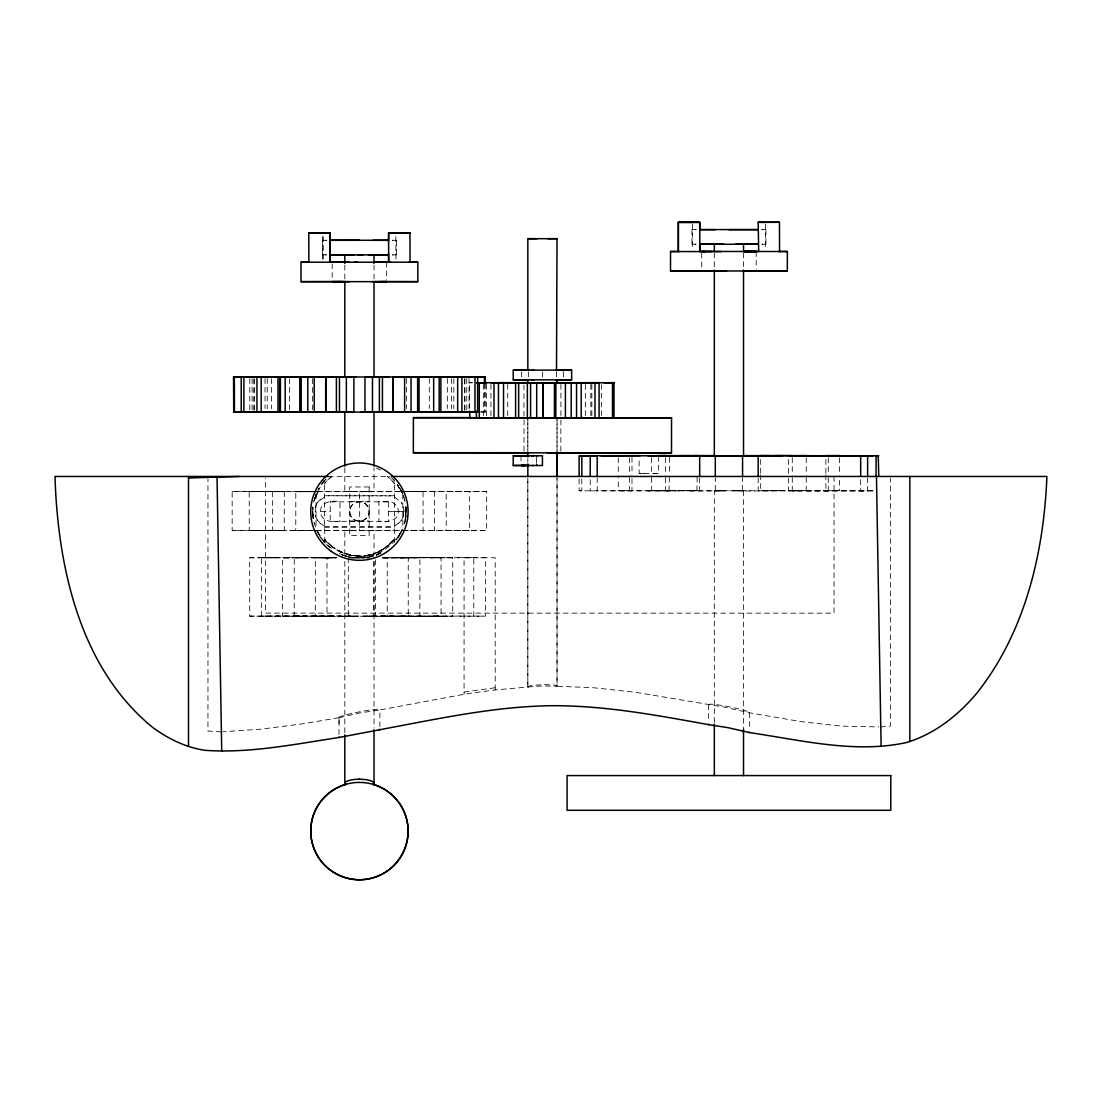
<?xml version="1.0" encoding="UTF-8"?>
<svg xmlns="http://www.w3.org/2000/svg" width="1102" height="1102" viewBox="0 0 1102 1102"><rect width="100%" height="100%" fill="white"/><g stroke="black" fill="none" stroke-linecap="round" stroke-linejoin="round"><path stroke-width="0.75" stroke-dasharray="5 3.75" d="M253.97 410.495L253.97 378.358M338.975 734.442L339.085 717.691L338.975 723.711M379.859 726.741L379.859 709.936L466.008 693.929L495.211 689.935L527.83 687.056L527.83 477.662L527.83 687.056M382.917 557.736L387.201 557.75L387.243 616.156M464.879 410.495L464.879 378.358M524.001 451.145L524.042 417.768M523.932 416.184L523.932 384.336M527.996 687.028L542.432 685.926L557.033 686.229L557.033 477.937L557.033 686.229L593.386 687.717L635.882 692.332L724.152 707.085L749.374 712.774L801.402 721.686L841.336 726.108L878.859 726.948M560.849 451.186L560.89 419.476M621.556 490.776L631.983 490.721L631.983 474.783M658.431 456.366L658.417 473.405L639.119 473.392L639.132 458.06M668.969 490.831L669.424 474.907M696.919 490.721L697.208 474.783M760.669 473.199L760.669 457.261M788.453 473.309L788.453 457.385M825.894 473.199L825.894 457.261M312.748 513.711L313.051 505.68M320.489 511.466C320.448 501.603 332.597 500.184 339.953 501.713L339.953 521.301C332.597 522.692 320.448 521.329 320.489 511.466L330.214 511.466M405.798 517.045L405.922 506.768A47.496 46.201 -25.7 0 1 404.048 523.684M403.525 516.011L403.525 506.81M315.324 506.81L315.324 516.011M405.013 521.535L404.462 523.753M404.448 523.602L405.068 521.081M404.558 523.188L406.142 511.314L405.701 506.768M313.602 502.278L315.806 494.977L314.029 500.776M314.166 500.818L318.96 488.53M315.296 497.705L318.685 488.544M315.42 495.652L315.819 494.591M315.558 497.705L320.131 487.139M401.679 531.26L402.161 530.227A46.725 46.725 0 0 1 398.525 537.087L401.927 530.503M315.324 506.906L317.307 502.65L324.374 496.919M401.541 520.172L403.525 515.915M400.095 534.318L400.646 533.313M398.924 536.288L399.53 535.31M397.175 537.914L402.602 529.194M397.643 538.203L398.304 537.253M324.374 480.568L320.586 485.886L324.374 480.486L324.746 542.79L324.071 541.909M396.279 540.049L396.982 539.126M323.74 481.216L324.374 480.458L321.44 484.122L326.013 479.012L323.726 481.574M391.968 542.115L394.461 539.236A44.783 44.783 0 0 1 325.765 540.889L324.456 539.333L325.062 540.063M317.307 502.746L320.406 499.358M401.541 520.075L398.428 523.56L394.461 525.902L398.428 523.464M383.344 549.195L394.461 539.222L386.279 547.184M377.573 552.295L389.24 544.774M383.11 549.361L374.157 553.631M378.881 551.675C368.771 556.4 357.034 557.488 346.345 554.196M378.675 553.907L379.887 553.328L374.969 555.394M376.622 554.967L378.647 554.058M376.209 554.94L377.449 554.444M371.167 556.551L373.702 555.821L362.82 557.901M339.223 717.664L359.417 713.035L379.859 709.936M371.691 554.43L364.335 555.863M369.266 555.036C358.825 557.24 347.722 555.904 338.273 550.848M363.371 557.887L369.873 556.868M368.591 557.144L362.048 557.915L364.679 557.764M338.975 717.719L301.121 724.055L260.954 729.166L222.838 731.742M464.066 692.07L495.211 687.731M367.916 557.268C359.004 558.7 349.761 557.915 341.386 554.444L343.521 555.27M825.894 474.783L825.894 490.721L839.614 490.652L839.614 477.51M430.662 557.805L441.062 557.75L441.062 616.156L440.235 616.17M387.408 557.805L452.729 557.75L452.729 616.156L451.365 616.183M279.164 616.225L261.394 616.156L261.367 557.736L276.574 557.667M303.642 616.197L294.206 616.142L294.248 557.736L302.127 557.695M261.367 616.142L273.144 616.073M294.206 616.142L306.177 616.087M407.024 557.764L408.236 557.75L408.236 616.156L401.596 616.197M326.771 616.183L315.324 616.142L315.337 557.736L336.055 557.708L334.512 557.791M315.31 616.142L321.963 616.114M880.553 726.989L890.375 726.135L890.375 478.158M314.29 616.211L249.713 616.142L249.699 557.736L290.887 557.64M249.699 616.142L297.967 616.087M284.123 616.17L282.608 616.156L282.608 557.736L309.938 557.681M282.608 616.156L283.242 616.128M331.688 616.114L327.005 616.142L326.977 557.736L333.465 557.708M418.856 616.17L419.89 616.156L419.903 557.75L408.594 557.708M326.977 616.142L327.693 616.142M440.993 557.75L429.766 557.695M322.583 254.879L326.564 254.865L322.431 254.893L322.431 240.291L326.564 240.264M692.097 244.217L696.078 244.203L691.946 244.217L691.946 229.615L696.078 229.602M396.417 254.893L392.284 254.865L396.417 254.893L396.417 240.291L392.284 240.305M765.931 244.217L761.799 244.203L765.931 244.217L765.931 229.615L761.799 229.643M344.816 467.84L344.816 491.547L356.759 491.575M368.619 491.561L374.019 491.547L374.019 467.84M714.33 722.389L714.33 490.803L718.352 490.9M715.308 490.9L716.823 490.9M742.569 490.9L734.304 490.776L743.533 490.803L743.533 729.248M344.816 554.526L344.816 530.489L354.045 530.503M232.164 491.547L284.275 491.616L232.164 491.547L232.164 530.489L374.019 530.489L374.019 554.526M365.644 616.128L375.575 616.156L375.603 557.75M742.569 476.574L742.569 491.01L836.886 490.652M788.453 478.089L788.453 490.831L790.079 490.817M480.734 411.969L484.646 411.969M806.237 477.483L806.237 490.624L760.518 490.707L773.452 490.734M639.146 473.392L646.516 473.392M469.631 530.406L249.217 530.572L249.217 491.464L312.665 491.437M400.687 491.409L359.417 491.423L359.417 530.668L486.671 530.489L486.671 491.547L402.809 491.451M386.774 616.156L372.931 616.128M221.185 731.852L207.961 731.081L207.961 478.915M418.264 557.777L409.131 557.805M406.473 557.777L397.67 557.791M386.168 616.17L374.859 616.197M418.264 616.183L387.408 616.211M438.844 616.183L431.571 616.211M450.553 616.183L415.495 616.238M668.528 490.845L579.115 490.817L579.115 477.676M696.478 490.721L678.901 490.734M867.632 477.745L867.632 490.886L863.472 490.9L860.676 490.9L860.676 477.758M372.999 530.489L370.754 530.503M385.975 557.764L382.78 557.777M348.301 557.736L348.301 616.142L349.045 616.142M367.861 616.183L374.115 616.17M657.949 473.405L651.006 473.405M600.907 490.803L782.516 490.721M778.852 490.624L785.96 490.624M312.665 491.657L295.791 491.699L316.426 491.699M316.04 491.451L359.417 491.368M406.183 491.437L423.044 491.396L423.044 530.641M714.399 490.803L720.35 490.886M348.08 491.533L352.709 491.533M359.417 491.726L402.809 491.657M316.04 530.599L295.791 530.641L295.791 491.396M402.809 530.379L423.044 530.337M349.1 530.475L356.759 530.461M284.881 557.626L301.369 557.626M302.554 557.667L321.357 557.667M349.954 557.722L353.48 557.722M367.861 557.777L368.991 557.777L365.644 557.722M276.037 616.046L341.014 616.101M348.301 616.142L353.48 616.128M330.999 616.101L333.562 616.101M348.811 616.142L350.56 616.142M395.136 616.225L396.279 616.225M408.112 616.252L427.838 616.252M469.48 382.738L472.469 382.738L469.48 382.752L469.48 409.393M480.734 411.941L485.293 411.928L484.274 411.914M328.3 476.463L390.315 476.463M651.64 477.483L651.64 490.624L665.594 490.61L665.594 477.469M806.265 490.817L874.602 490.845M720.942 490.776L736.398 490.886M797.145 490.817L867.632 490.886M689.687 490.955L715.308 491.01L715.308 477.552M719.73 490.776L726.452 490.886M788.453 490.831L831.514 490.9M402.409 491.409L423.044 491.396M318.147 491.699L367.407 491.561M249.217 491.644L316.04 491.657M394.461 495.748L324.374 495.748L394.461 495.941M349.692 501.534L369.156 501.534M388.62 501.713L378.895 501.713L378.895 521.301C386.237 522.692 398.387 521.329 398.359 511.466C398.442 506.259 393.827 501.644 388.62 501.727L388.62 521.329L330.214 521.329L330.214 501.713M330.214 501.851L388.62 501.851M394.461 511.356L404.2 511.356L401.541 502.65M388.62 511.466L404.2 511.466M349.692 520.998L369.156 520.998M324.374 526.894L394.461 526.921M324.374 527.045L394.461 527.087M469.631 491.644L446.186 491.547L446.186 530.489L486.671 530.489M294.744 557.612L336.289 557.681M332.611 557.64L336.606 557.653M349.651 557.681L369.514 557.667M382.311 557.832L414.82 557.86M323.974 557.86L336.868 557.832M349.32 557.846L369.666 557.887M382.973 557.874L407.506 557.86M313.023 557.874L326.247 557.887M294.744 616.018L311.081 616.018M313.285 616.059L316.274 616.059M310.13 616.004L397.905 615.99M342.818 616.225L414.82 616.266M456.338 616.073L485.486 616.156L485.486 557.75L382.683 557.695M313.023 616.28L358.302 616.293M651.64 490.624L695.445 490.707M740.268 490.789L741.15 490.789M806.237 490.624L788.894 490.831M716.713 490.803L723.559 490.817M792.352 490.845L796.691 490.845M873.073 490.817L825.894 490.721M648.169 490.9L680.554 490.941M364.79 491.533L374.019 491.547M486.671 491.547L406.183 491.657M284.275 491.492L284.275 530.544L249.217 530.406L272.649 530.489L272.649 491.547L249.217 491.464M232.164 530.489L284.275 530.544M398.442 557.64L403.842 557.64M407.974 557.612L438.844 557.612M327.721 557.819L331.385 557.819M283.503 557.846L336.027 557.764M397.615 557.708L408.222 557.75M288.779 557.832L249.755 557.75M301.342 557.805L282.608 557.736M308.56 557.791L294.289 557.736M323.768 557.777L316.977 557.75M332.57 557.764L328.327 557.75M380.906 616.101L485.486 616.156M294.565 616.266L344.375 616.183M391.086 616.114L419.903 616.156M420.234 616.087L440.896 616.156M433.141 616.087L452.674 616.156M334.664 616.17L328.327 616.156M295.226 616.197L284.495 616.17M761.799 229.602L765.931 229.615M696.078 229.643L692.097 229.629M392.284 240.264L396.417 240.291M326.564 240.305L322.431 240.291M741.908 490.789L743.478 490.803M667.123 490.817L669.437 490.831M346.455 491.561L344.885 491.547M446.186 530.489L469.631 530.572L469.631 491.464M346.455 530.503L344.885 530.489M439.009 557.681L452.674 557.75M457.674 557.667L473.805 557.75L473.805 616.156M275.596 557.805L261.436 557.75M401.238 616.128L408.167 616.156M316.481 557.75L315.351 557.736M580.079 490.831L581.815 490.845L581.815 477.703M418.953 557.736L419.903 557.75M631.983 490.721L618.263 490.652L618.263 477.51M355.905 557.929L350.16 557.13L357.875 557.901M336.661 549.912L350.133 555.174L359.417 556.138M347.915 556.62L345.697 556M331.068 546.027L340.945 552.143M340.683 552.033L342.212 552.708M339.292 553.507L340.325 553.989M376.65 468.185L380.562 470.031M394.461 496.919L401.541 502.746M320.406 523.464L324.374 525.902M329.016 544.223L334.553 548.617M331.84 546.633L324.374 539.236L327.845 543.134L326.495 541.716A48.502 46.38 -55.5 0 1 324.36 539.264L332.666 547.253M327.625 545.394L331.358 548.41M326.385 544.388L329.884 547.253M391.362 477.497L394.461 480.568L394.461 542.377M393.359 479.356L393.979 480.017L393.262 479.136M317.307 520.075L320.406 523.56M323.754 541.564L324.374 542.28L316.315 529.428M323.341 540.655L325.365 543.134M321.329 538.341L324.374 542.294M397.312 484.508L402.326 493.007L399.062 487.056M320.875 537.804L321.426 538.575M320.641 537.418L321.288 538.355M397.629 484.453L398.277 485.403M397.175 484.811L402.602 493.503M319.346 535.393L319.842 536.206M318.395 533.74L318.864 534.58M318.299 533.547L318.85 534.539M317.128 530.916L318.712 533.919L317.114 530.944M320.31 536.908L316.701 529.938A46.725 46.725 0 0 0 317.913 532.776M317.514 532.046L316.701 530.31M315.324 515.915L317.307 520.172M316.784 530.475L317.266 531.508M401.665 491.382L402.147 492.429M314.098 522.21L315.503 526.963M314.139 522.885L314.442 523.987M404.751 500.019L405.013 501.121M313.216 518.339L312.748 513.725M312.692 511.356L313.478 519.841M405.288 507.03L405.343 516.631M839.614 457.798L839.614 475.32M834.049 476.463L834.049 613.153L265.417 613.125L265.417 477.951M828.291 457.785L828.291 475.306M828.291 477.497L828.291 490.638M806.237 457.771L806.237 475.293M792.269 457.757L792.269 475.279M792.269 477.469L792.269 490.61M765.367 224.092L765.449 249.727M760.669 474.783L760.669 490.721M758.19 477.869L758.19 491.01M756.192 251.518L756.192 269.37M749.374 712.774L749.374 729.276M743.533 252.826L743.533 268.296M714.33 252.826L714.33 268.296M708.49 704.825L708.49 721.342M701.685 253.143L701.685 269.37M699.674 477.869L699.674 491.01M692.414 224.092L692.497 249.727M669.424 457.385L669.424 473.309M665.594 457.757L665.594 475.279M651.64 457.771L651.64 475.293M631.983 457.261L631.983 473.199M629.586 457.785L629.586 475.306M629.586 477.497L629.586 490.638M618.263 457.798L618.263 475.32M601.554 384.405L601.554 416.129M597.201 477.758L597.201 490.9L590.231 490.886L590.231 477.745M591.857 384.364L591.857 416.17M590.824 384.391L590.824 416.088M585.382 384.46L585.382 416.157M563.494 371.911L563.494 377.394M560.932 384.336L560.932 416.198M556.51 371.911L556.496 377.394M542.432 371.939L542.432 377.421M536.591 458.17L536.591 463.088M528.354 371.911L528.354 377.394M527.83 458.776L527.83 462.206M521.37 371.911L521.37 377.394M521.012 457.371L521.012 460.622M507.705 384.364L507.705 416.046M495.211 689.935L495.211 557.75L464.066 557.75L464.066 694.232M490.941 384.419L490.941 416.088M486.533 384.378L486.533 416.101M485.293 383.592L485.293 411.969M484.384 383.551L484.384 411.983M483.516 384.405L483.516 417.741M469.053 378.565L469.053 408.622M466.752 378.537L466.752 410.316M464.672 378.565L464.672 410.275M453.804 378.633L453.804 408.677M451.586 378.496L451.586 408.69M447.343 378.496L447.343 408.525M434.56 491.492L434.56 530.544M429.284 378.468L429.284 408.498M406.459 378.441L406.459 408.484M402.809 494.082L402.809 525.723M395.852 236.586L395.935 260.403M386.678 262.18L386.678 280.032M374.019 265.196L374.019 278.944M374.019 561.4L374.019 727.967M373.895 561.386L373.895 616.156M344.816 265.196L344.816 278.944M344.816 561.4L344.816 733.119M332.17 263.805L332.17 280.032M322.982 236.668L322.982 260.403M322.9 236.586L322.9 260.32M316.04 493.875L316.04 528.161M312.389 378.702L312.389 409.627M289.564 378.689L289.564 409.655M271.491 378.647L271.491 408.69M267.249 378.496L267.249 408.69M265.045 378.509L265.045 408.539M254.163 378.578L254.163 410.288M252.096 378.537L252.096 410.316M249.796 378.565L249.796 410.288M405.935 506.837A46.725 46.725 0 0 1 404.737 522.734M380.879 552.832A46.725 46.725 0 0 1 363.619 557.86M355.216 557.86A46.725 46.725 0 0 1 342.226 554.761M313.23 518.395A46.725 46.725 0 0 1 312.913 506.837M405.922 506.989A46.725 46.725 0 0 1 405.371 520.02M380.879 553.025A46.725 46.725 0 0 1 364.266 557.984M353.783 557.901A46.725 46.725 0 0 1 342.226 554.967M313.23 518.587A46.725 46.725 0 0 1 312.913 506.989M400.067 488.475A46.725 46.725 0 0 1 401.266 490.721M403.249 495.335A46.725 46.725 0 0 1 404.048 497.663M339.54 717.609A20.635 1.612 -10.9 0 1 359.431 711.837A20.635 1.612 -10.9 0 1 379.267 710.032M709.096 704.936A20.662 1.708 11.1 0 1 728.877 706.726A20.662 1.708 11.1 0 1 748.947 712.677M359.459 555.477A47.248 44.397 -29.7 0 1 328.038 542.942M395.274 539.828A43.061 41.931 -26.4 0 1 359.39 556.827M400.494 489.164A47.496 46.201 -25.7 0 1 404.93 501.162M401.748 529.883A47.496 46.201 -25.7 0 1 395.797 539.636M528.244 687.028A14.588 1.488 -1.6 0 1 542.432 684.797A14.588 1.488 -1.6 0 1 556.606 686.229M527.83 419.297L527.83 450.195L527.83 419.297M557.033 419.421L557.033 450.401L557.033 419.421M369.156 486.96L349.692 486.96L349.692 535.627L369.156 535.627L369.156 486.96M353.811 519.262A9.739 9.739 0 0 0 369.115 512.168A9.739 9.739 0 0 0 355.326 502.457A9.739 9.739 0 0 0 353.811 519.262M353.811 519.524A9.739 9.739 0 0 0 369.115 512.43A9.739 9.739 0 0 0 355.326 502.732A9.739 9.739 0 0 0 353.811 519.524M394.461 483.475A44.783 44.783 0 0 0 387.505 476.463A45.637 45.182 -57.1 0 1 394.447 483.516M331.495 476.601A44.163 42.854 -66.1 0 0 324.525 483.626A44.094 42.689 -65.3 0 1 331.482 476.615"/><path stroke-width="1.5" d="M614.778 417.741L671.545 417.906L671.504 452.95L413.346 452.715L413.388 417.672L468.777 417.617M529.07 455.732L513.229 455.76L513.229 465.485L533.492 465.512M556.496 370.699L557.033 238.693L547.804 238.679M55.1 476.463L55.169 481.932C58.723 570.409 80.969 669.424 153.206 727.816C168.578 738.946 186.114 747.583 205.041 750.324C249.906 753.479 294.785 744.167 338.975 737.5L386.196 728.505C440.607 718.256 495.087 706.575 550.669 705.707C603.91 705.335 656.324 715.157 708.49 724.634L728.05 727.678L749.374 732.582C800.741 740.034 854.491 753.782 906.271 742.596C934.51 734.139 958.354 715.308 977.033 692.91C1025.273 631.956 1043.842 552.832 1046.9 476.463L392.009 476.463M408.994 262.138L417.823 262.18L417.823 281.657L301.011 281.657L301.011 262.18L308.794 262.138M707.512 271.064L670.526 270.982L670.526 251.518L679.287 251.476M417.727 262.193L354.5 262.221M699.178 251.463L787.338 251.518L787.338 270.982L701.685 270.982L726.521 271.023M301.011 281.657L345.987 281.575M670.526 270.982L712.939 271.064M527.83 370.093L527.83 238.693L557.033 238.693M344.816 263.474L344.816 254.893L354.045 254.906M368.619 254.906L374.019 254.893L374.019 263.474M714.33 251.104L714.33 244.217L723.559 244.245M735.64 244.245L743.533 244.217L743.533 251.104M533.809 379.846L513.229 379.818L513.229 370.093L528.932 370.065L521.177 370.093M344.816 282.387L344.816 376.898L365.878 377.049L364.969 377.063L364.969 412.107L381.43 412.107M555.931 379.846L571.635 379.818L571.635 370.093L555.931 370.107M364.79 376.925L374.019 376.898L374.019 282.387M513.229 379.818L528.932 379.804L521.177 379.832M344.816 466.146L344.816 411.955L354.045 411.969M360.726 411.969L374.019 411.955L374.019 466.146M714.33 270.018L714.33 455.76L730.24 455.773M715.308 455.856L743.533 455.76L743.533 270.018M513.229 465.485L529.07 465.471M188.497 477.965L239.134 476.463M671.545 417.906L413.388 417.672M413.346 452.715L527.183 452.688M308.615 377.049L338.41 377.049L336.399 377.049L336.399 412.093L338.41 412.093L308.615 412.093M547.35 452.853L560.918 452.853M742.569 475.678L742.569 455.966L777.323 455.897M878.239 455.787L878.749 475.485M485.293 383.592L485.293 376.884L447.343 376.98L461.903 376.801L457.661 376.788M531.687 379.859L563.714 379.832L560.932 379.804M490.941 382.738L493.751 382.725L492.029 382.766M523.932 370.107L521.329 370.093L523.051 370.079M289.564 376.788L233.541 376.884L233.734 411.969M877.784 455.787L876.062 455.801L876.062 475.513M462.757 376.939L459.424 376.953L477.621 376.967L477.621 412.01L474.962 412.024L474.962 376.98L477.621 376.843L474.962 376.98M528.354 379.818L521.37 379.818L523.051 379.818M524.359 382.738L599.075 382.683L596.457 382.697M598.951 417.823L613.993 417.81L613.993 382.725L609.406 382.725M280.542 377.036L284.399 377.022M337.405 376.746L345.491 376.732M381.347 377.063L365.451 377.063M410.206 376.76L406.459 376.774L433.665 376.76M438.252 376.774L433.017 376.788M353.108 377.063L337.432 377.063M528.409 382.656L499.867 382.683M242.977 411.941L233.541 411.928L283.834 412.065M337.405 411.79L345.491 411.776M410.206 411.804L406.459 411.817L431.929 411.804M438.307 411.817L433.017 411.831M560.932 370.079L563.535 370.093L531.687 370.134M243.886 376.98L241.214 376.967L243.886 376.829L243.886 412.024L241.214 412.01L241.214 376.967L259.425 376.856L233.541 376.925L244.41 376.898M259.425 411.996L256.945 412.052L256.945 377.008L258.24 377.008M267.249 376.98L260.775 376.994L271.491 376.829M312.389 411.817L285.17 412.093L285.17 377.049L312.389 376.774M308.822 377.036L312.389 377.036M382.435 376.76L380.424 376.76L389.047 376.76M453.445 376.967L447.343 376.829M501.231 382.807L492.787 382.697M542.666 417.851L503.531 417.823L503.531 382.835L529.621 382.821L527.348 382.821L527.348 417.837L528.478 417.837M542.666 382.835L528.257 382.835M558.659 382.752L560.932 382.738L556.414 382.725M259.425 411.9L241.214 411.886L243.886 411.873M308.822 412.093L312.389 412.079M265.045 411.886L271.491 411.873M353.108 412.107L337.432 412.107M382.435 411.804L380.424 411.804L409.848 411.79M459.424 411.996L477.621 412.01M523.436 455.746L521.081 455.76L524.318 455.773M523.436 465.471L521.081 465.485L524.318 465.499M678.309 251.476L678.309 222.273L699.798 222.384M779.555 251.559L779.472 222.273L758.19 222.37L758.686 251.573M700.211 229.588L757.653 229.588M757.653 229.657L728.932 229.671M308.877 262.221L308.794 232.935L330.145 232.908L330.145 262.111L344.747 262.097M322.9 232.935L330.173 232.921L330.269 262.235M330.696 240.25L359.417 240.236M388.138 240.319L373.041 240.332M700.211 244.189L715.322 244.176M757.653 244.258L700.211 244.258M711.727 251.49L701.685 251.518L721.466 251.559M342.212 262.152L332.17 262.18L349.417 262.221M388.551 253.529L388.579 262.124L389.667 262.235M746.15 271.009L756.192 270.982L743.822 270.954M342.212 281.616L332.17 281.657L349.417 281.685M261.174 376.788L256.945 376.801L263.805 376.815M241.214 376.967L249.52 376.953M438.417 376.801L477.621 376.843M437.329 377.008L449.354 377.008M429.284 377.008L439.188 377.036L439.188 412.079L433.665 412.093L433.665 377.049L436.117 377.049M461.903 377.008L457.661 377.022L457.661 412.065L461.903 412.052L461.903 377.008L451.586 376.98M484.246 382.78L476.615 382.793L493.751 382.725M556.028 382.821L613.993 382.725L604.103 382.752M591.857 382.697L595.645 382.697M585.382 382.78L590.824 382.766L586.581 382.711M590.245 382.807L599.075 382.807L599.075 417.851L542.831 417.851L542.831 382.821L555.876 382.821L555.794 417.865M610.549 382.725L613.993 382.725M262.441 412.038L256.945 411.845L260.224 411.859M261.711 412.024L267.083 412.038M279.646 411.817L338.41 411.804L336.399 411.804M284.963 412.065L285.817 412.065M289.564 411.845L280.431 411.845L284.674 411.831M346.359 412.12L346.359 377.077M429.284 412.052L476.629 411.983M447.343 412.024L461.903 411.845L457.661 411.831M457.137 411.873L447.343 411.873M469.328 411.9L470.017 411.9L380.424 412.093M613.222 417.768L613.993 417.768L612.189 417.81M639.587 452.95L657.205 452.963M600.907 455.76L640.372 455.622M792.269 455.567L775.037 455.581M839.614 455.608L825.894 455.677L839.628 455.732M790.754 455.773L788.426 455.787L806.237 455.567M678.309 222.273L692.414 222.273M779.472 222.273L758.066 222.246L764.526 222.384M705.184 251.587L678.391 251.559L678.391 222.356L692.497 222.356M693.337 222.246L699.66 222.246L699.687 229.56M308.794 232.935L326.426 233.018M395.012 233.045L388.689 233.045L388.579 241.517M743.451 251.435L758.589 251.463M345.808 254.837L330.696 254.851L362.751 254.934M358.109 254.906L388.138 254.92L373.041 254.837L373.964 254.879M374.363 262.207L386.678 262.18L374.308 262.152M357.737 262.262L301.039 262.18M744.924 270.913L787.338 270.982M371.98 281.685L386.678 281.657L374.308 281.616M282.732 376.76L310.943 376.774M285.817 377.022L289.564 377.008L272.938 376.801M310.185 376.746L338.41 376.76L336.399 376.76M372.917 376.732L381.43 376.746M481.932 376.884L485.293 376.884L475.871 376.912M392.904 412.093L392.904 377.049L438.307 377.036M356.194 377.049L352.971 377.049L353.88 377.063L353.88 412.107L352.971 412.093L365.575 412.107M498.448 382.67L504.289 382.656M233.541 411.969L239.52 411.955M251.573 411.996L241.214 412.01M372.917 411.776L382.435 412.093L382.435 377.049L380.424 377.049L410.647 376.746M429.284 411.845L439.188 411.817M234.327 411.969L266.409 412.052M476.408 411.101L476.408 417.768L477.4 417.768M469.48 411.06L470.003 417.727M498.82 417.782L476.408 417.768M528.657 452.812L524.29 452.826M695.004 455.594L714.964 455.608M769.458 455.691L760.518 455.663L873.073 455.773M524.029 455.718L529.015 455.718L513.339 455.76M531.687 455.787L542.432 455.801L542.432 465.526L531.687 465.526M595.755 455.773L579.115 455.773L579.115 475.485M656.668 455.773L665.594 455.567M678.901 455.691L697.359 455.663L657.026 455.581M731.411 455.842L742.569 455.856M742.913 455.608L782.516 455.677M878.749 455.773L794.432 455.801M579.928 455.787L669.424 455.787L667.123 455.773M648.169 455.856L715.308 455.966L715.308 475.678M793.509 455.773L801.195 455.773M848.085 455.856L789.004 455.87M524.029 465.457L529.015 465.457M55.403 476.463L328.52 476.463M700.211 229.657L715.322 229.671M330.269 233.032L308.877 233.018M537.06 238.707L527.83 238.693M330.696 240.319L388.138 240.25M757.653 244.189L742.555 244.176M383.179 262.111L390.177 262.111M388.579 262.124L389.571 262.138M380.851 281.575L417.823 281.657M533.809 370.12L513.339 370.093M555.849 370.052L571.635 370.093M429.284 376.788L439.188 376.774M261.711 376.829L267.249 376.815M406.459 377.036L410.233 377.049M256.945 377.008L260.637 377.008M271.491 376.98L265.045 376.967M555.849 379.791L571.635 379.818M484.315 382.711L486.533 382.711M528.45 382.766L525.103 382.752M451.586 412.038L457.137 412.024M261.711 411.873L285.432 412.052M289.564 412.052L279.646 412.079L279.646 377.036M406.459 412.079L410.233 412.093M433.017 412.065L438.307 412.079M454.396 412.038L461.903 412.052M256.945 412.052L262.111 411.859M271.491 412.024L265.045 412.01M469.48 417.727L476.629 417.741M503.531 417.823L498.448 417.81L498.448 382.821L507.705 382.793L493.999 382.793L493.999 417.782M555.422 452.702L639.807 452.826M527.734 455.773L533.492 455.787M678.391 222.356L699.784 222.37L699.798 251.587L699.66 244.148M778.508 251.476L787.31 251.518M678.391 251.559L670.553 251.518M561.813 370.079L563.494 370.699M284.674 376.788L280.542 376.774M309.414 376.774L308.698 376.76M561.813 379.818L563.535 379.818M566.91 382.807L571.222 382.821L571.18 417.878M595.411 382.793L599.047 382.807M657.591 452.881L671.504 452.95M557.419 452.839L560.904 452.853M524.993 452.826L527.445 452.826M372.999 376.898L374.019 376.898M459.424 411.9L462.757 411.914M379.887 411.776L381.43 411.79M372.999 411.941L373.964 411.941M258.447 411.996L256.077 411.983M234.382 376.925L234.45 411.983M542.831 417.851L542.831 382.821M749.14 732.513L748.961 732.472A20.649 1.543 11.1 0 0 749.181 732.183M876.462 476.463L881.118 746.453M221.722 751.316L217.025 476.629M909.839 476.463L909.839 741.522M867.632 475.554L867.632 455.842L860.676 455.856L860.676 475.568M758.19 455.966L758.19 475.678M743.533 729.248L743.533 775.574M714.33 724.11L714.33 775.574M699.674 455.966L699.674 475.678M612.519 382.78L612.519 417.823M597.201 475.568L597.201 455.856L590.231 455.842L590.231 475.554M594.984 382.821L594.984 417.865M581.815 455.801L581.815 475.513M581.195 382.807L581.195 417.851M576.553 382.793L576.553 417.837M565.409 382.835L565.409 417.878M554.458 382.821L554.458 417.851M536.702 382.849L536.702 417.865M536.591 455.773L536.591 456.999M536.591 464.286L536.591 465.512M530.572 382.849L530.572 417.851M527.83 379.818L527.83 383.262M527.83 451.916L527.83 457.055M527.83 463.928L527.83 475.94M518.656 382.807L518.656 417.823M515.584 382.821L515.584 417.823M484.384 376.87L484.384 383.551M479.274 382.793L479.274 417.768M440.869 377.008L440.869 412.052M419.035 377.036L419.035 412.079M417.644 377.022L417.644 412.065M411.046 377.063L411.046 412.107M410.04 262.221L409.958 232.935L388.551 232.908L388.689 262.248M404.613 377.063L404.613 412.107M393.152 377.049L393.152 412.093M379.391 377.077L379.391 412.12M374.019 729.689L374.019 784.638M372.476 377.077L372.476 412.12M344.816 734.841L344.816 784.638M339.457 377.077L339.457 412.12M325.944 377.049L325.944 412.093M325.696 377.049L325.696 412.093M314.222 377.063L314.222 412.107M307.789 377.063L307.789 412.107M301.204 377.022L301.204 412.065M299.799 377.036L299.799 412.079M280.431 377.008L280.431 412.052M277.98 377.008L277.98 412.052M261.174 377.022L261.174 412.065M188.497 476.463L188.497 746.44M379.57 729.345A20.635 1.474 -10.8 0 1 379.267 729.868M339.526 737.39A20.635 1.474 -10.8 0 1 339.223 737.018M709.013 724.73A20.649 1.543 11.1 0 1 708.848 724.207M372.807 784.252A48.667 48.667 0 0 1 399.131 859.188A48.667 48.667 0 0 1 319.704 859.188A48.667 48.667 0 0 1 346.028 784.252M345.243 784.596A14.45 4.256 0 0 1 360.051 779.252M358.797 779.279A14.45 4.215 0 0 1 373.592 784.596M557.033 452.123L557.033 476.229L557.033 452.123M557.033 379.818L557.033 383.262L556.951 379.832M756.192 251.518L743.878 251.545L756.192 251.518M410.04 233.018L388.675 233.032L410.04 233.018M890.788 775.574L567.075 775.574L567.075 810.287L890.788 810.287L890.788 775.574M331.399 551.441A48.667 48.667 0 0 0 407.892 516.025A48.667 48.667 0 0 0 338.975 467.482A48.667 48.667 0 0 0 331.399 551.441M335.091 873.239A48.667 48.667 0 0 0 408.098 831.087A48.667 48.667 0 0 0 335.091 788.936A48.667 48.667 0 0 0 335.091 873.239"/></g></svg>
